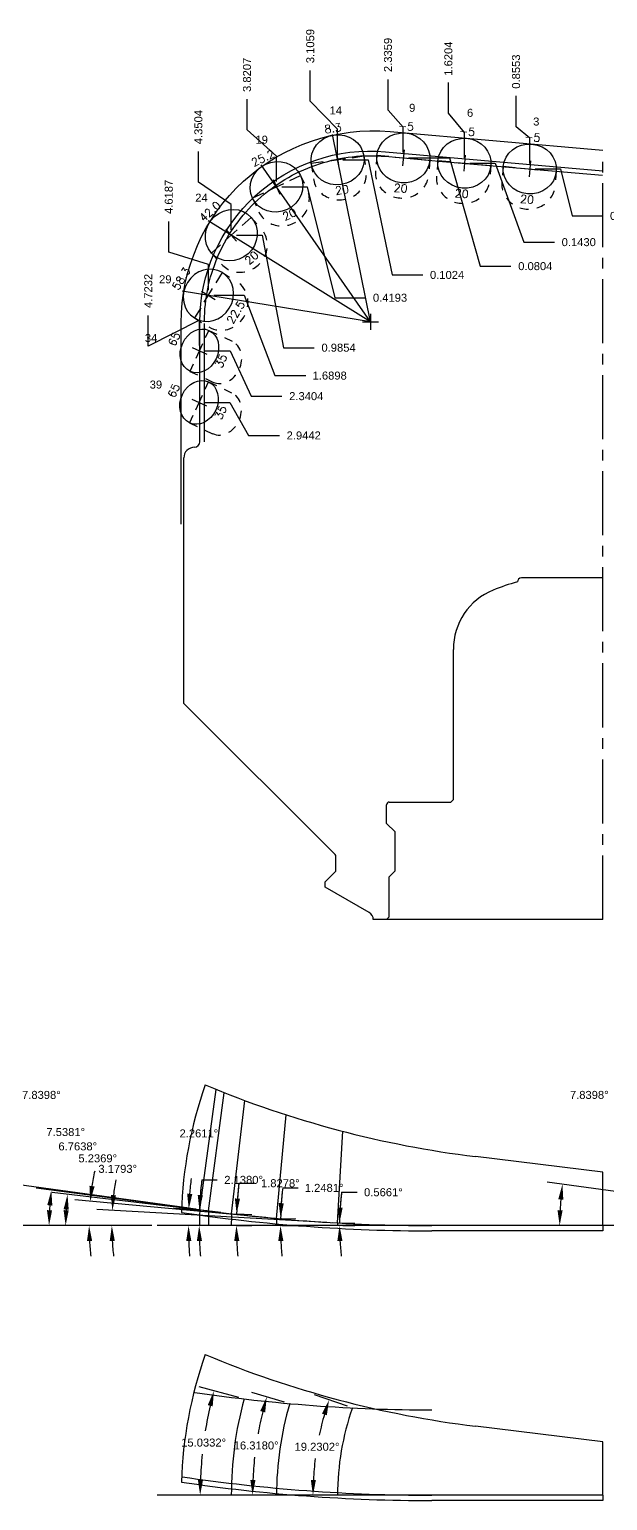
# Model space of a CAD drawing. Header units: inches. Extents: x 114.3 to 156.7, y -3.1 to 25.4.
# Drawn here: x 137.07 to 143.84, y -3.14 to 14.09 of the extents above; entities that cross this region are included whole.
import ezdxf
from ezdxf.enums import TextEntityAlignment as Align

# ---------------------------------------------------------------- set-up
doc = ezdxf.new("R2010")
doc.units = ezdxf.units.IN
doc.header["$MEASUREMENT"] = 0
doc.header["$PDMODE"] = 35
doc.linetypes.add('CENTER2', pattern=[1.125, 0.75, -0.125, 0.125, -0.125])
doc.linetypes.add('HIDDEN2', pattern=[0.1875, 0.125, -0.0625])
doc.layers.get('Defpoints').update_dxf_attribs({"color": 10})
doc.layers.add('Blade_3', color=7, linetype='Continuous', true_color=0x00cc00)
doc.layers.add('Blade_4', color=7, linetype='Continuous', true_color=0x00cccc)
doc.layers.add('CLine', color=5, linetype='CENTER2')
doc.styles.add('RomanS', font='romans')
doc.styles.get("Standard").update_dxf_attribs({"font": 'arial.ttf'})
doc.dimstyles.get("Standard").update_dxf_attribs({"dimtxt": 0.09375, "dimasz": 0.18, "dimexe": 0.18, "dimexo": 0.0625, "dimgap": 0.09, "dimtad": 0, "dimtih": 1, "dimtoh": 1, "dimdec": 4, "dimzin": 0, "dimdsep": 46, "dimtxsty": 'Standard', "dimcen": 0.09, "dimadec": 4, "dimazin": 0, "dimtfac": 1, "dimtdec": 4, "dimtofl": 0, "dimtmove": 0, "dimatfit": 3, "dimfxl": 1, "dimtolj": 1, "dimtzin": 0, "dimarcsym": 0})

# ---------------------------------------------------------------- blocks, each defined once
blk = doc.blocks.new('CMark')
at = {"layer": 'CLine'}
for p, q in [((-0.094, 0), (0.094, 0)), ((0, 0.094), (0, -0.094))]:
    blk.add_line(p, q, dxfattribs=at)
blk = doc.blocks.new('1613@20')
for p, q in [((-0.17, 0), (-0.312, 0)), ((0.171, 0), (0.312, 0))]:
    blk.add_line(p, q)
at = {"color": 8, "linetype": 'HIDDEN2', "ltscale": 0.5}
blk.add_line((-0.312, 0), (-0.312, -0.178), dxfattribs=at)
at = {"color": 8, "linetype": 'HIDDEN2', "ltscale": 0.5, "flags": 128}
blk.add_lwpolyline([(0.312, 0), (0.312, -0.178)], dxfattribs=at)
blk.add_ellipse((0, 0), major_axis=(-0.312, 0), ratio=0.939693, start_param=-3.141592653589793, end_param=3.141592653589793)
at = {"color": 8, "linetype": 'HIDDEN2', "ltscale": 0.5}
blk.add_ellipse((0, -0.178), major_axis=(-0.312, 0), ratio=0.939693, start_param=0, end_param=3.141593, dxfattribs=at)
blk.add_blockref('CMark', (0, 0))
at = {"style": 'RomanS'}
blk.add_text('20', height=0.094, dxfattribs=at).set_placement((0, -0.356), align=Align.MIDDLE_CENTER)
blk.add_attdef('ANG', text='', height=0.094, dxfattribs=at).set_placement((0, 0.298), align=Align.BOTTOM_CENTER)
blk = doc.blocks.new('*D258')
at = {"layer": 'Blade_3', "color": 0, "lineweight": -2, "transparency": 16777216}
for p, q in [((142.765, 12.952), (142.765, 13.312)), ((142.925, 12.817), (142.765, 12.952)), ((142.925, 12.519), (142.925, 12.817))]:
    blk.add_line(p, q, dxfattribs=at)
at = {"layer": 'Defpoints', "color": 0, "transparency": 16777216}
for p in [(142.765, 13.312), (143.78, 12.667), (142.925, 12.457)]:
    blk.add_point(p, dxfattribs=at)
at = {"layer": 'Blade_3', "color": 0, "transparency": 16777216, "insert": (142.765, 13.597), "char_height": 0.0938, "attachment_point": 5, "rotation": 90}
blk.add_mtext('\\A1;0.8553', dxfattribs=at)
blk = doc.blocks.new('*D259')
at = {"layer": 'Blade_3', "color": 0, "lineweight": -2, "transparency": 16777216}
for p, q in [((141.972, 13.109), (141.972, 13.469)), ((142.16, 12.884), (141.972, 13.109)), ((142.16, 12.586), (142.16, 12.884))]:
    blk.add_line(p, q, dxfattribs=at)
at = {"layer": 'Defpoints', "color": 0, "transparency": 16777216}
for p in [(141.972, 13.469), (143.78, 12.667), (142.16, 12.524)]:
    blk.add_point(p, dxfattribs=at)
at = {"layer": 'Blade_3', "color": 0, "transparency": 16777216, "insert": (141.972, 13.749), "char_height": 0.0938, "attachment_point": 5, "rotation": 90}
blk.add_mtext('\\A1;1.6204', dxfattribs=at)
blk = doc.blocks.new('*D260')
at = {"layer": 'Blade_3', "color": 0, "lineweight": -2, "transparency": 16777216}
for p, q in [((141.265, 13.146), (141.265, 13.506)), ((141.444, 12.946), (141.265, 13.146)), ((141.444, 12.649), (141.444, 12.946))]:
    blk.add_line(p, q, dxfattribs=at)
at = {"layer": 'Defpoints', "color": 0, "transparency": 16777216}
for p in [(141.265, 13.506), (141.444, 12.586), (143.78, 12.667)]:
    blk.add_point(p, dxfattribs=at)
at = {"layer": 'Blade_3', "color": 0, "transparency": 16777216, "insert": (141.265, 13.792), "char_height": 0.0938, "attachment_point": 5, "rotation": 90}
blk.add_mtext('\\A1;2.3359', dxfattribs=at)
blk = doc.blocks.new('*D261')
at = {"layer": 'Blade_3', "color": 0, "lineweight": -2, "transparency": 16777216}
for p, q in [((140.355, 13.251), (140.355, 13.611)), ((140.674, 12.924), (140.355, 13.251)), ((140.674, 12.627), (140.674, 12.924))]:
    blk.add_line(p, q, dxfattribs=at)
at = {"layer": 'Defpoints', "color": 0, "transparency": 16777216}
for p in [(140.355, 13.611), (143.78, 12.667), (140.674, 12.564)]:
    blk.add_point(p, dxfattribs=at)
at = {"layer": 'Blade_3', "color": 0, "transparency": 16777216, "insert": (140.355, 13.896), "char_height": 0.0938, "attachment_point": 5, "rotation": 90}
blk.add_mtext('\\A1;3.1059', dxfattribs=at)
blk = doc.blocks.new('*D262')
at = {"layer": 'Blade_3', "color": 0, "lineweight": -2, "transparency": 16777216}
for p, q in [((139.614, 12.915), (139.614, 13.275)), ((139.96, 12.607), (139.614, 12.915)), ((139.96, 12.31), (139.96, 12.607))]:
    blk.add_line(p, q, dxfattribs=at)
at = {"layer": 'Defpoints', "color": 0, "transparency": 16777216}
for p in [(139.614, 13.275), (143.78, 12.667), (139.96, 12.247)]:
    blk.add_point(p, dxfattribs=at)
at = {"layer": 'Blade_3', "color": 0, "transparency": 16777216, "insert": (139.614, 13.559), "char_height": 0.0938, "attachment_point": 5, "rotation": 90}
blk.add_mtext('\\A1;3.8207', dxfattribs=at)
blk = doc.blocks.new('*D263')
at = {"layer": 'Blade_3', "color": 0, "lineweight": -2, "transparency": 16777216}
for p, q in [((139.045, 12.301), (139.045, 12.661)), ((139.43, 12.041), (139.045, 12.301)), ((139.43, 11.744), (139.43, 12.041))]:
    blk.add_line(p, q, dxfattribs=at)
at = {"layer": 'Defpoints', "color": 0, "transparency": 16777216}
for p in [(139.045, 12.661), (143.78, 12.667), (139.43, 11.681)]:
    blk.add_point(p, dxfattribs=at)
at = {"layer": 'Blade_3', "color": 0, "transparency": 16777216, "insert": (139.045, 12.947), "char_height": 0.0938, "attachment_point": 5, "rotation": 90}
blk.add_mtext('\\A1;4.3504', dxfattribs=at)
blk = doc.blocks.new('*D264')
at = {"layer": 'Blade_3', "color": 0, "lineweight": -2, "transparency": 16777216}
for p, q in [((142.987, 12.457), (143.285, 12.457)), ((143.285, 12.457), (143.42, 11.906)), ((143.42, 11.906), (143.78, 11.906))]:
    blk.add_line(p, q, dxfattribs=at)
at = {"layer": 'Defpoints', "color": 0, "transparency": 16777216}
for p in [(143.78, 12.667), (142.925, 12.457), (143.78, 11.906)]:
    blk.add_point(p, dxfattribs=at)
at = {"layer": 'Blade_3', "color": 0, "transparency": 16777216, "insert": (144.065, 11.906), "char_height": 0.0938, "attachment_point": 5}
blk.add_mtext('\\A1;0.2099', dxfattribs=at)
blk = doc.blocks.new('*D265')
at = {"layer": 'Blade_3', "color": 0, "lineweight": -2, "transparency": 16777216}
for p, q in [((142.222, 12.524), (142.52, 12.524)), ((142.52, 12.524), (142.854, 11.599)), ((142.854, 11.599), (143.214, 11.599))]:
    blk.add_line(p, q, dxfattribs=at)
at = {"layer": 'Defpoints', "color": 0, "transparency": 16777216}
for p in [(143.78, 12.667), (142.16, 12.524), (143.214, 11.599)]:
    blk.add_point(p, dxfattribs=at)
at = {"layer": 'Blade_3', "color": 0, "transparency": 16777216, "insert": (143.499, 11.599), "char_height": 0.0938, "attachment_point": 5}
blk.add_mtext('\\A1;0.1430', dxfattribs=at)
blk = doc.blocks.new('*D266')
at = {"layer": 'Blade_3', "color": 0, "lineweight": -2, "transparency": 16777216}
for p, q in [((141.507, 12.586), (141.985, 12.586)), ((141.985, 12.586), (142.345, 11.318)), ((142.345, 11.318), (142.705, 11.318))]:
    blk.add_line(p, q, dxfattribs=at)
at = {"layer": 'Defpoints', "color": 0, "transparency": 16777216}
for p in [(141.444, 12.586), (143.78, 12.667), (142.705, 11.318)]:
    blk.add_point(p, dxfattribs=at)
at = {"layer": 'Blade_3', "color": 0, "transparency": 16777216, "insert": (142.99, 11.318), "char_height": 0.0938, "attachment_point": 5}
blk.add_mtext('\\A1;0.0804', dxfattribs=at)
blk = doc.blocks.new('*D267')
at = {"layer": 'Blade_3', "color": 0, "lineweight": -2, "transparency": 16777216}
for p, q in [((140.737, 12.564), (141.034, 12.564)), ((141.034, 12.564), (141.312, 11.215)), ((141.312, 11.215), (141.672, 11.215))]:
    blk.add_line(p, q, dxfattribs=at)
at = {"layer": 'Defpoints', "color": 0, "transparency": 16777216}
for p in [(143.78, 12.667), (140.674, 12.564), (141.672, 11.215)]:
    blk.add_point(p, dxfattribs=at)
at = {"layer": 'Blade_3', "color": 0, "transparency": 16777216, "insert": (141.957, 11.215), "char_height": 0.0938, "attachment_point": 5}
blk.add_mtext('\\A1;0.1024', dxfattribs=at)
blk = doc.blocks.new('*D268')
at = {"layer": 'Blade_3', "color": 0, "lineweight": -2, "transparency": 16777216}
for p, q in [((140.022, 12.247), (140.32, 12.247)), ((140.32, 12.247), (140.644, 10.948)), ((140.644, 10.948), (141.004, 10.948))]:
    blk.add_line(p, q, dxfattribs=at)
at = {"layer": 'Defpoints', "color": 0, "transparency": 16777216}
for p in [(143.78, 12.667), (139.96, 12.247), (141.004, 10.948)]:
    blk.add_point(p, dxfattribs=at)
at = {"layer": 'Blade_3', "color": 0, "transparency": 16777216, "insert": (141.289, 10.948), "char_height": 0.0938, "attachment_point": 5}
blk.add_mtext('\\A1;0.4193', dxfattribs=at)
blk = doc.blocks.new('*D269')
at = {"layer": 'Blade_3', "color": 0, "lineweight": -2, "transparency": 16777216}
for p, q in [((139.492, 11.681), (139.79, 11.681)), ((139.79, 11.681), (140.041, 10.363)), ((140.041, 10.363), (140.401, 10.363))]:
    blk.add_line(p, q, dxfattribs=at)
at = {"layer": 'Defpoints', "color": 0, "transparency": 16777216}
for p in [(143.78, 12.667), (139.43, 11.681), (140.401, 10.363)]:
    blk.add_point(p, dxfattribs=at)
at = {"layer": 'Blade_3', "color": 0, "transparency": 16777216, "insert": (140.686, 10.363), "char_height": 0.0938, "attachment_point": 5}
blk.add_mtext('\\A1;0.9854', dxfattribs=at)
blk = doc.blocks.new('*D270')
at = {"layer": 'Blade_3', "color": 0, "lineweight": -2, "transparency": 16777216}
for p, q in [((140.722, 0.471), (140.902, 0.471)), ((140.737, 0.111), (140.877, 0.11)), ((140.737, 0.081), (140.877, 0.081))]:
    blk.add_line(p, q, dxfattribs=at)
for start, end in [(172.7403, 179.4339), (172.7432, 176.0885), (183.3454, 186.6907)]:
    blk.add_arc((143.78, 0.081), 3.083, start, end, dxfattribs=at)
at = {"layer": 'Blade_3', "color": 0, "transparency": 16777216}
for points in [[(140.734, 0.29), (140.674, 0.293), (140.697, 0.112)], [(140.672, -0.1), (140.732, -0.098), (140.697, 0.081)]]:
    blk.add_solid(points, dxfattribs=at)
at = {"layer": 'Defpoints', "color": 0, "transparency": 16777216}
for p in [(140.674, 0.112), (140.674, 0.081), (140.697, 0.091), (143.78, 0.081)]:
    blk.add_point(p, dxfattribs=at)
at = {"layer": 'Blade_3', "color": 0, "transparency": 16777216, "insert": (141.211, 0.471), "char_height": 0.09375, "attachment_point": 5}
blk.add_mtext('\\A1;0.5661°', dxfattribs=at)
blk = doc.blocks.new('*D271')
at = {"layer": 'Blade_3', "color": 0, "lineweight": -2, "transparency": 16777216}
for p, q in [((140.032, 0.522), (140.212, 0.522)), ((140.022, 0.081), (140.186, 0.081)), ((140.023, 0.163), (140.187, 0.159))]:
    blk.add_line(p, q, dxfattribs=at)
for start, end in [(173.2851, 178.7519), (173.2866, 176.0192), (182.7326, 185.4653)]:
    blk.add_arc((143.78, 0.081), 3.774, start, end, dxfattribs=at)
at = {"layer": 'Blade_3', "color": 0, "transparency": 16777216}
for points in [[(140.045, 0.342), (139.985, 0.345), (140.007, 0.163)], [(139.98, -0.1), (140.04, -0.098), (140.006, 0.081)]]:
    blk.add_solid(points, dxfattribs=at)
at = {"layer": 'Defpoints', "color": 0, "transparency": 16777216}
for p in [(139.96, 0.164), (139.96, 0.081), (140.006, 0.109), (143.78, 0.081)]:
    blk.add_point(p, dxfattribs=at)
at = {"layer": 'Blade_3', "color": 0, "transparency": 16777216, "insert": (140.517, 0.522), "char_height": 0.09375, "attachment_point": 5}
blk.add_mtext('\\A1;1.2481°', dxfattribs=at)
blk = doc.blocks.new('*D272')
at = {"layer": 'Blade_3', "color": 0, "lineweight": -2, "transparency": 16777216}
for p, q in [((139.519, 0.577), (139.699, 0.577)), ((139.495, 0.218), (139.672, 0.212)), ((139.492, 0.081), (139.67, 0.081))]:
    blk.add_line(p, q, dxfattribs=at)
for start, end in [(173.3631, 178.1722), (173.3641, 175.7681), (182.404, 184.808)]:
    blk.add_arc((143.78, 0.081), 4.29, start, end, dxfattribs=at)
at = {"layer": 'Blade_3', "color": 0, "transparency": 16777216}
for points in [[(139.532, 0.396), (139.472, 0.399), (139.492, 0.218)], [(139.464, -0.099), (139.524, -0.098), (139.49, 0.081)]]:
    blk.add_solid(points, dxfattribs=at)
at = {"layer": 'Defpoints', "color": 0, "transparency": 16777216}
for p in [(139.432, 0.22), (139.43, 0.081), (139.49, 0.127), (143.78, 0.081)]:
    blk.add_point(p, dxfattribs=at)
at = {"layer": 'Blade_3', "color": 0, "transparency": 16777216, "insert": (140.004, 0.577), "char_height": 0.09375, "attachment_point": 5}
blk.add_mtext('\\A1;1.8278°', dxfattribs=at)
blk = doc.blocks.new('*D273')
at = {"layer": 'Blade_3', "color": 0, "lineweight": -2, "transparency": 16777216}
for p, q in [((140.55, 0.119), (137.856, 0.268)), ((138.5, 0.081), (137.851, 0.081))]:
    blk.add_line(p, q, dxfattribs=at)
for start, end in [(170.3667, 173.5937), (183.227, 186.454)]:
    blk.add_arc((141.227, 0.081), 3.196, start, end, dxfattribs=at)
at = {"layer": 'Blade_3', "color": 0, "transparency": 16777216}
for points in [[(138.08, 0.435), (138.021, 0.44), (138.036, 0.258)], [(138.006, -0.1), (138.066, -0.098), (138.031, 0.081)]]:
    blk.add_solid(points, dxfattribs=at)
at = {"layer": 'Defpoints', "color": 0, "transparency": 16777216}
for p in [(138.031, 0.14), (138.562, 0.081), (140.612, 0.115), (140.737, 0.108), (143.78, 0.081)]:
    blk.add_point(p, dxfattribs=at)
at = {"layer": 'Blade_3', "color": 0, "transparency": 16777216, "insert": (138.1, 0.745), "char_height": 0.09375, "attachment_point": 5}
blk.add_mtext('\\A1;3.1793°', dxfattribs=at)
blk = doc.blocks.new('*D274')
at = {"layer": 'Blade_3', "color": 0, "lineweight": -2, "transparency": 16777216}
for p, q in [((139.836, 0.176), (137.598, 0.381)), ((138.5, 0.081), (137.585, 0.081))]:
    blk.add_line(p, q, dxfattribs=at)
for start, end in [(168.1167, 171.4399), (183.3232, 186.6463)]:
    blk.add_arc((140.868, 0.081), 3.104, start, end, dxfattribs=at)
at = {"layer": 'Blade_3', "color": 0, "transparency": 16777216}
for points in [[(137.829, 0.54), (137.769, 0.547), (137.778, 0.364)], [(137.74, -0.1), (137.8, -0.098), (137.765, 0.081)]]:
    blk.add_solid(points, dxfattribs=at)
at = {"layer": 'Defpoints', "color": 0, "transparency": 16777216}
for p in [(137.766, 0.176), (138.562, 0.081), (139.898, 0.17), (140.023, 0.159), (143.78, 0.081)]:
    blk.add_point(p, dxfattribs=at)
at = {"layer": 'Blade_3', "color": 0, "transparency": 16777216, "insert": (137.866, 0.868), "char_height": 0.09375, "attachment_point": 5}
blk.add_mtext('\\A1;5.2369°', dxfattribs=at)
blk = doc.blocks.new('*D275')
at = {"layer": 'Blade_3', "color": 0, "lineweight": -2, "transparency": 16777216}
for p, q in [((139.308, 0.235), (137.333, 0.469)), ((138.5, 0.081), (137.31, 0.081))]:
    blk.add_line(p, q, dxfattribs=at)
blk.add_arc((140.602, 0.081), 3.112, 176.5511, 176.6851, dxfattribs=at)
at = {"layer": 'Blade_3', "color": 0, "transparency": 16777216}
for points in [[(137.466, 0.271), (137.526, 0.266), (137.512, 0.448)], [(137.526, 0.26), (137.466, 0.262), (137.49, 0.081)]]:
    blk.add_solid(points, dxfattribs=at)
at = {"layer": 'Defpoints', "color": 0, "transparency": 16777216}
for p in [(137.493, 0.204), (139.37, 0.227), (139.494, 0.213), (138.562, 0.081), (143.78, 0.081)]:
    blk.add_point(p, dxfattribs=at)
at = {"layer": 'Blade_3', "color": 0, "transparency": 16777216, "insert": (137.632, 1.008), "char_height": 0.09375, "attachment_point": 5}
blk.add_mtext('\\A1;6.7638°', dxfattribs=at)
blk = doc.blocks.new('*D314')
at = {"layer": 'Blade_4', "color": 0, "lineweight": -2, "transparency": 16777216}
for p, q in [((145.353, 0.285), (143.13, 0.591)), ((144.916, 0.081), (143.095, 0.081))]:
    blk.add_line(p, q, dxfattribs=at)
blk.add_arc((146.83, 0.081), 3.555, 175.0619, 177.0983, dxfattribs=at)
at = {"layer": 'Blade_4', "color": 0, "transparency": 16777216}
for points in [[(143.259, 0.39), (143.318, 0.384), (143.308, 0.566)], [(143.31, 0.26), (143.25, 0.262), (143.275, 0.081)]]:
    blk.add_solid(points, dxfattribs=at)
at = {"layer": 'Defpoints', "color": 0, "transparency": 16777216}
for p in [(143.279, 0.243), (145.415, 0.276), (145.538, 0.259), (144.978, 0.081), (150.196, 0.081)]:
    blk.add_point(p, dxfattribs=at)
at = {"layer": 'Blade_4', "color": 0, "transparency": 16777216, "insert": (143.622, 1.611), "char_height": 0.09375, "attachment_point": 5}
blk.add_mtext('\\A1;7.8398°', dxfattribs=at)
blk = doc.blocks.new('1613@22.5')
for p, q in [((-0.17, 0), (-0.312, 0)), ((0.171, 0), (0.312, 0))]:
    blk.add_line(p, q)
at = {"color": 8, "linetype": 'HIDDEN2', "ltscale": 0.5}
blk.add_line((-0.312, 0), (-0.312, -0.178), dxfattribs=at)
at = {"color": 8, "linetype": 'HIDDEN2', "ltscale": 0.5, "flags": 128}
blk.add_lwpolyline([(0.312, 0), (0.312, -0.178)], dxfattribs=at)
at = {"extrusion": (0, 0, -1)}
blk.add_ellipse((0, 0), major_axis=(-0.312, 0), ratio=0.92388, start_param=-3.141592653589793, end_param=3.141592653589793, dxfattribs=at)
at = {"color": 8, "linetype": 'HIDDEN2', "ltscale": 0.5}
blk.add_ellipse((0, -0.199), major_axis=(0.312, 0), ratio=0.92388, start_param=3.141593, end_param=6.283185, dxfattribs=at)
blk.add_blockref('CMark', (0, 0))
at = {"style": 'RomanS'}
blk.add_text('22.5', height=0.094, dxfattribs=at).set_placement((0, -0.377), align=Align.MIDDLE_CENTER)
blk.add_attdef('ANG', text='', height=0.094, dxfattribs=at).set_placement((0, 0.298), align=Align.BOTTOM_CENTER)
blk = doc.blocks.new('*D325')
at = {"layer": 'Blade_3', "color": 0, "lineweight": -2, "transparency": 16777216}
for p, q in [((138.698, 11.483), (138.698, 11.843)), ((139.162, 11.337), (138.698, 11.483)), ((139.162, 11.039), (139.162, 11.337))]:
    blk.add_line(p, q, dxfattribs=at)
at = {"layer": 'Defpoints', "color": 0, "transparency": 16777216}
for p in [(143.78, 12.667), (138.698, 11.843), (139.162, 10.977)]:
    blk.add_point(p, dxfattribs=at)
at = {"layer": 'Blade_3', "color": 0, "transparency": 16777216, "insert": (138.698, 12.13), "char_height": 0.0938, "attachment_point": 5, "rotation": 90}
blk.add_mtext('\\A1;4.6187', dxfattribs=at)
blk = doc.blocks.new('*D326')
at = {"layer": 'Blade_3', "color": 0, "lineweight": -2, "transparency": 16777216}
for p, q in [((139.224, 10.977), (139.581, 10.977)), ((139.581, 10.977), (139.941, 10.036)), ((139.941, 10.036), (140.301, 10.036))]:
    blk.add_line(p, q, dxfattribs=at)
at = {"layer": 'Defpoints', "color": 0, "transparency": 16777216}
for p in [(143.78, 12.667), (139.162, 10.977), (140.301, 10.036)]:
    blk.add_point(p, dxfattribs=at)
at = {"layer": 'Blade_3', "color": 0, "transparency": 16777216, "insert": (140.582, 10.036), "char_height": 0.0938, "attachment_point": 5}
blk.add_mtext('\\A1;1.6898', dxfattribs=at)
blk = doc.blocks.new('*D327')
at = {"layer": 'Blade_3', "color": 0, "lineweight": -2, "transparency": 16777216}
for p, q in [((139.014, 0.273), (137.145, 0.521)), ((138.5, 0.081), (137.116, 0.081))]:
    blk.add_line(p, q, dxfattribs=at)
blk.add_arc((140.467, 0.081), 3.171, 175.7146, 176.7473, dxfattribs=at)
at = {"layer": 'Blade_3', "color": 0, "transparency": 16777216}
for points in [[(137.275, 0.321), (137.334, 0.315), (137.323, 0.497)], [(137.331, 0.26), (137.271, 0.262), (137.296, 0.081)]]:
    blk.add_solid(points, dxfattribs=at)
at = {"layer": 'Defpoints', "color": 0, "transparency": 16777216}
for p in [(137.299, 0.22), (139.076, 0.265), (139.254, 0.242), (138.562, 0.081), (143.78, 0.081)]:
    blk.add_point(p, dxfattribs=at)
at = {"layer": 'Blade_3', "color": 0, "transparency": 16777216, "insert": (137.491, 1.176), "char_height": 0.09375, "attachment_point": 5}
blk.add_mtext('\\A1;7.5381°', dxfattribs=at)
blk = doc.blocks.new('*D328')
at = {"layer": 'Blade_3', "color": 0, "lineweight": -2, "transparency": 16777216}
for p, q in [((139.084, 0.616), (139.264, 0.616)), ((139.102, 0.256), (138.877, 0.264)), ((139.099, 0.081), (138.874, 0.081))]:
    blk.add_line(p, q, dxfattribs=at)
for start, end in [(173.4969, 177.862), (173.4977, 175.6799), (182.1822, 184.3644)]:
    blk.add_arc((143.78, 0.081), 4.726, start, end, dxfattribs=at)
at = {"layer": 'Blade_3', "color": 0, "transparency": 16777216}
for points in [[(139.097, 0.435), (139.037, 0.439), (139.057, 0.257)], [(139.027, -0.099), (139.087, -0.098), (139.054, 0.081)]]:
    blk.add_solid(points, dxfattribs=at)
at = {"layer": 'Defpoints', "color": 0, "transparency": 16777216}
for p in [(139.165, 0.253), (139.054, 0.14), (139.162, 0.081), (143.78, 0.081)]:
    blk.add_point(p, dxfattribs=at)
at = {"layer": 'Blade_3', "color": 0, "transparency": 16777216, "insert": (139.574, 0.616), "char_height": 0.09375, "attachment_point": 5}
blk.add_mtext('\\A1;2.1380°', dxfattribs=at)
blk = doc.blocks.new('*D329')
at = {"layer": 'Blade_3', "color": 0, "lineweight": -2, "transparency": 16777216}
for p, q in [((138.937, 0.285), (136.714, 0.591)), ((138.5, 0.081), (136.68, 0.081))]:
    blk.add_line(p, q, dxfattribs=at)
blk.add_arc((140.414, 0.081), 3.555, 175.0619, 177.0983, dxfattribs=at)
at = {"layer": 'Blade_3', "color": 0, "transparency": 16777216}
for points in [[(136.843, 0.39), (136.903, 0.384), (136.893, 0.566)], [(136.894, 0.26), (136.834, 0.262), (136.86, 0.081)]]:
    blk.add_solid(points, dxfattribs=at)
at = {"layer": 'Defpoints', "color": 0, "transparency": 16777216}
for p in [(136.863, 0.243), (138.999, 0.276), (139.123, 0.259), (138.562, 0.081), (143.78, 0.081)]:
    blk.add_point(p, dxfattribs=at)
at = {"layer": 'Blade_3', "color": 0, "transparency": 16777216, "insert": (137.206, 1.611), "char_height": 0.09375, "attachment_point": 5}
blk.add_mtext('\\A1;7.8398°', dxfattribs=at)
blk = doc.blocks.new('*D330')
at = {"layer": 'Blade_3', "color": 0, "lineweight": -2, "transparency": 16777216}
for p, q in [((138.998, 0.27), (138.752, 0.28)), ((138.995, 0.081), (138.749, 0.081))]:
    blk.add_line(p, q, dxfattribs=at)
for start, end in [(173.4872, 175.6131), (182.1258, 184.2516)]:
    blk.add_arc((143.78, 0.081), 4.852, start, end, dxfattribs=at)
at = {"layer": 'Blade_3', "color": 0, "transparency": 16777216}
for points in [[(138.973, 0.45), (138.913, 0.454), (138.932, 0.273)], [(138.902, -0.099), (138.962, -0.098), (138.929, 0.081)]]:
    blk.add_solid(points, dxfattribs=at)
at = {"layer": 'Defpoints', "color": 0, "transparency": 16777216}
for p in [(139.061, 0.267), (138.929, 0.145), (139.057, 0.081), (143.78, 0.081)]:
    blk.add_point(p, dxfattribs=at)
at = {"layer": 'Blade_3', "color": 0, "transparency": 16777216, "insert": (139.05, 1.16), "char_height": 0.09375, "attachment_point": 5}
blk.add_mtext('\\A1;2.2611°', dxfattribs=at)
blk = doc.blocks.new('1313@35')
for p, q in [((-0.17, 0), (-0.265, 0)), ((0.171, 0), (0.264, 0))]:
    blk.add_line(p, q)
at = {"color": 8, "linetype": 'HIDDEN2', "ltscale": 0.5}
blk.add_line((-0.265, 0), (-0.265, -0.298), dxfattribs=at)
at = {"color": 8, "linetype": 'HIDDEN2', "ltscale": 0.5, "flags": 128}
blk.add_lwpolyline([(0.264, 0), (0.264, -0.298)], dxfattribs=at)
blk.add_ellipse((0, 0), major_axis=(0.264, 0), ratio=0.819152)
at = {"color": 8, "linetype": 'HIDDEN2', "ltscale": 0.5}
blk.add_ellipse((0, -0.298), major_axis=(0.264, 0), ratio=0.819152, start_param=3.141593, end_param=6.283185, dxfattribs=at)
blk.add_blockref('CMark', (0, 0))
at = {"style": 'RomanS'}
blk.add_text('35', height=0.094, dxfattribs=at).set_placement((0, -0.279), align=Align.MIDDLE_CENTER)
blk.add_attdef('ANG', text='', height=0.094, dxfattribs=at).set_placement((0, 0.251), align=Align.BOTTOM_CENTER)
blk = doc.blocks.new('*D331')
at = {"layer": 'Blade_3', "color": 0, "lineweight": -2, "transparency": 16777216}
for p, q in [((138.458, 10.382), (138.458, 10.742)), ((139.057, 10.686), (138.458, 10.382)), ((139.057, 10.389), (139.057, 10.686))]:
    blk.add_line(p, q, dxfattribs=at)
at = {"layer": 'Defpoints', "color": 0, "transparency": 16777216}
for p in [(143.78, 12.667), (138.458, 10.742), (139.057, 10.326)]:
    blk.add_point(p, dxfattribs=at)
at = {"layer": 'Blade_3', "color": 0, "transparency": 16777216, "insert": (138.458, 11.028), "char_height": 0.0938, "attachment_point": 5, "rotation": 90}
blk.add_mtext('\\A1;4.7232', dxfattribs=at)
blk = doc.blocks.new('*D332')
at = {"layer": 'Blade_3', "color": 0, "lineweight": -2, "transparency": 16777216}
for p, q in [((139.12, 10.326), (139.417, 10.326)), ((139.417, 10.326), (139.663, 9.795)), ((139.663, 9.795), (140.023, 9.795))]:
    blk.add_line(p, q, dxfattribs=at)
at = {"layer": 'Defpoints', "color": 0, "transparency": 16777216}
for p in [(143.78, 12.667), (139.057, 10.326), (140.023, 9.795)]:
    blk.add_point(p, dxfattribs=at)
at = {"layer": 'Blade_3', "color": 0, "transparency": 16777216, "insert": (140.308, 9.795), "char_height": 0.0938, "attachment_point": 5}
blk.add_mtext('\\A1;2.3404', dxfattribs=at)
blk = doc.blocks.new('*D333')
at = {"layer": 'Blade_3', "color": 0, "lineweight": -2, "transparency": 16777216}
for p, q in [((139.115, 9.722), (139.413, 9.722)), ((139.413, 9.722), (139.633, 9.335)), ((139.633, 9.335), (139.993, 9.335))]:
    blk.add_line(p, q, dxfattribs=at)
at = {"layer": 'Defpoints', "color": 0, "transparency": 16777216}
for p in [(143.78, 12.667), (139.053, 9.722), (139.993, 9.335)]:
    blk.add_point(p, dxfattribs=at)
at = {"layer": 'Blade_3', "color": 0, "transparency": 16777216, "insert": (140.278, 9.335), "char_height": 0.0938, "attachment_point": 5}
blk.add_mtext('\\A1;2.9442', dxfattribs=at)
blk = doc.blocks.new('*D351')
at = {"color": 0, "lineweight": -2, "transparency": 16777216}
for p, q in [((139.518, -1.933), (139.053, -1.808)), ((139.367, -3.077), (138.885, -3.077))]:
    blk.add_line(p, q, dxfattribs=at)
for start, end in [(167.1543, 170.7896), (174.1706, 177.8125)]:
    blk.add_arc((143.78, -3.077), 4.715, start, end, dxfattribs=at)
at = {"color": 0, "transparency": 16777216}
for points in [[(139.154, -2.022), (139.212, -2.036), (139.227, -1.854)], [(139.099, -2.898), (139.039, -2.897), (139.065, -3.077)]]:
    blk.add_solid(points, dxfattribs=at)
at = {"layer": 'Defpoints', "color": 0, "transparency": 16777216}
for p in [(139.579, -1.949), (139.137, -2.257), (139.43, -3.077), (143.78, -3.077)]:
    blk.add_point(p, dxfattribs=at)
at = {"color": 0, "transparency": 16777216, "insert": (139.106, -2.461), "char_height": 0.09375, "attachment_point": 5}
blk.add_mtext('\\A1;15.0332°', dxfattribs=at)
blk = doc.blocks.new('*D352')
at = {"color": 0, "lineweight": -2, "transparency": 16777216}
for p, q in [((140.053, -1.986), (139.672, -1.875)), ((139.897, -3.077), (139.499, -3.077))]:
    blk.add_line(p, q, dxfattribs=at)
for start, end in [(166.1971, 169.8895), (173.783, 177.4849)]:
    blk.add_arc((143.78, -3.077), 4.101, start, end, dxfattribs=at)
at = {"color": 0, "transparency": 16777216}
for points in [[(139.769, -2.091), (139.827, -2.107), (139.845, -1.925)], [(139.713, -2.898), (139.653, -2.897), (139.679, -3.077)]]:
    blk.add_solid(points, dxfattribs=at)
at = {"layer": 'Defpoints', "color": 0, "transparency": 16777216}
for p in [(140.113, -2.004), (139.753, -2.303), (139.96, -3.077), (143.78, -3.077)]:
    blk.add_point(p, dxfattribs=at)
at = {"color": 0, "transparency": 16777216, "insert": (139.721, -2.495), "char_height": 0.09375, "attachment_point": 5}
blk.add_mtext('\\A1;16.3180°', dxfattribs=at)
blk = doc.blocks.new('*D353')
at = {"color": 0, "lineweight": -2, "transparency": 16777216}
for p, q in [((140.789, -2.034), (140.405, -1.9)), ((140.612, -3.077), (140.206, -3.077))]:
    blk.add_line(p, q, dxfattribs=at)
for start, end in [(163.8086, 168.0149), (172.7383, 176.9611)]:
    blk.add_arc((143.78, -3.077), 3.394, start, end, dxfattribs=at)
at = {"color": 0, "transparency": 16777216}
for points in [[(140.492, -2.122), (140.549, -2.14), (140.575, -1.959)], [(140.421, -2.898), (140.361, -2.897), (140.386, -3.077)]]:
    blk.add_solid(points, dxfattribs=at)
at = {"layer": 'Defpoints', "color": 0, "transparency": 16777216}
for p in [(140.848, -2.054), (140.471, -2.324), (140.674, -3.077), (143.78, -3.077)]:
    blk.add_point(p, dxfattribs=at)
at = {"color": 0, "transparency": 16777216, "insert": (140.434, -2.51), "char_height": 0.09375, "attachment_point": 5}
blk.add_mtext('\\A1;19.2302°', dxfattribs=at)

msp = doc.modelspace()

# ---------------------------------------------------------------- linework, layer by layer
for p, q in [((138.874, 6.19776), (138.874, 9.07276)), ((143.78025, 7.66651), (142.82714, 7.66651)), ((142.03025, 5.07276), (142.03025, 6.82987)), ((140.6461, 4.42566), (138.874, 6.19776)), ((141.249, 4.79151), (141.249, 5.01026)), ((141.28025, 5.04151), (141.999, 5.04151)), ((142.03025, 5.07276), (141.999, 5.04151)), ((141.3479, 4.69261), (141.249, 4.79151)), ((141.3479, 4.23666), (141.3479, 4.69261)), ((140.65525, 4.24584), (140.65525, 4.40357)), ((140.53025, 4.1079), (140.6461, 4.22374)), ((141.27775, 4.16651), (141.3479, 4.23666)), ((141.27775, 3.69776), (141.27775, 4.16651)), ((140.53025, 4.0454), (140.53025, 4.1079)), ((141.04587, 3.7477), (140.53025, 4.0454)), ((141.2465, 3.66651), (141.09275, 3.66651)), ((141.27775, 3.69776), (141.2465, 3.66651)), ((143.78025, 3.66651), (141.2465, 3.66651)), ((143.78025, 0.70611), (142.29143, 0.88891)), ((143.78025, 0.08111), (143.78025, 0.01861)), ((143.78025, -2.4523), (142.29143, -2.26949)), ((143.78025, -3.0773), (143.78025, -3.1398))]:
    msp.add_line(p, q)
at = {"linetype": 'ByBlock'}
for p, q in [((143.78025, 0.08111), (143.78025, 0.70611)), ((143.78025, 0.01861), (141.78025, 0.01861)), ((143.78025, -3.0773), (143.78025, -2.4523)), ((143.78025, -3.1398), (141.78025, -3.1398))]:
    msp.add_line(p, q, dxfattribs=at)
at = {"color": 1}
for p, q in [((143.78025, 0.08111), (138.56231, 0.08111)), ((143.78025, -3.0773), (138.56231, -3.0773))]:
    msp.add_line(p, q, dxfattribs=at)
at = {"color": 5}
msp.add_lwpolyline([(138.84275, 8.2978), (138.84275, 10.65309, -0.44001053), (141.28885, 12.89453), (143.78025, 12.67656)], format="xyb", dxfattribs=at)
msp.add_lwpolyline([(139.0615, 9.26026), (139.0615, 10.66651, -0.44001053), (141.23581, 12.6589), (143.78025, 12.43629)], format="xyb")
at = {"color": 1}
for points in [[(140.37203, 12.48596, -0.10094175), (141.13966, 12.61064)], [(141.13966, 12.61064, -0.01177187), (141.23108, 12.60481), (141.90485, 12.54586)], [(139.70263, 12.05907, -0.10309649), (140.37203, 12.48596)], [(139.26597, 11.41607, -0.10088399), (139.70263, 12.05907)], [(139.11584, 10.6783, -0.0976605), (139.26597, 11.41607)]]:
    msp.add_lwpolyline(points, format="xyb", dxfattribs=at)
for points in [[(141.90485, 12.54586), (143.77552, 12.3822)], [(139.1158, 9.26026), (139.1158, 10.64475)]]:
    msp.add_lwpolyline(points, dxfattribs=at)
for centre, radius, start, end in [((138.999, 9.07276), 0.125, 90, 180), ((138.999, 9.26026), 0.0625, 270, 0), ((143.39696, 5.31803), 2.38279, 105, 112.191551), ((142.82714, 7.61962), 0.04689, 90, 180), ((142.78025, 6.82987), 0.75, 112.191551, 180), ((141.28025, 5.01026), 0.03125, 90, 180), ((140.624, 4.40357), 0.03125, 0, 45), ((140.624, 4.24584), 0.03125, 315, 0), ((140.999, 3.66651), 0.09375, 0, 60), ((143.78025, 0.08111), 4.9375, 160.516207, 178.212174), ((143.75386, 12.79947), 12, 247.312945, 263), ((143.78025, -3.0773), 4.9375, 160.516207, 178.212174), ((143.75386, 9.64106), 12, 247.312945, 263), ((143.78025, -3.0773), 4.35038, 164.966781, 180), ((143.78025, -3.0773), 3.82069, 163.681983, 180), ((143.78025, -3.0773), 3.10591, 160.769767, 180)]:
    msp.add_arc(centre, radius, start, end)
at = {"linetype": 'ByBlock'}
for centre, radius in [((141.78025, 20.01861), 20), ((141.78025, 16.8602), 18.9375), ((141.78025, 16.8602), 20), ((141.78025, 16.8602), 19.9375)]:
    msp.add_arc(centre, radius, 261.56109, 270, dxfattribs=at)
at = {"layer": 'Blade_3'}
for p, q in [((141.0615, 10.66651), (140.61383, 12.86072)), ((141.0615, 10.66651), (139.7806, 12.50395)), ((141.0615, 10.66651), (139.15872, 11.84977)), ((141.0615, 10.66651), (138.85319, 11.02701)), ((139.06069, 0.26746), (139.25448, 1.67492)), ((139.16472, 0.25341), (139.34789, 1.63759)), ((139.43208, 0.21987), (139.58928, 1.5453)), ((139.96047, 0.16433), (140.07174, 1.37835)), ((140.67449, 0.1118), (140.73414, 1.18563)), ((138.99877, 0.27599), (139.1226, 0.25894)), ((139.0755, 0.26522), (139.25395, 0.24161)), ((139.37002, 0.22723), (139.49415, 0.21251)), ((139.89823, 0.17004), (140.02271, 0.15863)), ((140.61209, 0.11526), (140.73689, 0.10833))]:
    msp.add_line(p, q, dxfattribs=at)
for centre, radius, start, end in [((141.78025, 20.01861), 19.9375, 261.56109, 270), ((143.78025, 0.08111), 4.72324, 177.738859, 180), ((143.78025, 0.08111), 4.61874, 177.862049, 180), ((143.78025, 0.08111), 4.35038, 178.172152, 180), ((143.78025, 0.08111), 3.82069, 178.751867, 180), ((143.78025, 0.08111), 3.10591, 179.433897, 180)]:
    msp.add_arc(centre, radius, start, end, dxfattribs=at)
at = {"layer": 'CLine'}
msp.add_line((143.78025, 3.66651), (143.78025, 12.66651), dxfattribs=at)

# ---------------------------------------------------------------- block references
msp.add_blockref('CMark', (141.0615, 10.66651))
at = {"layer": 'Blade_3'}
for name, p, rotation, values in [('1613@20', (140.67434, 12.56414), 8.299999999999997, {'ANG': '8.3'}), ('1613@20', (141.44434, 12.58615), 355, {'ANG': '-5'}), ('1613@20', (142.15988, 12.52355), 355, {'ANG': '-5'}), ('1613@20', (142.92497, 12.45661), 355, {'ANG': '-5'}), ('1613@20', (139.95956, 12.24724), 25.2, {'ANG': '25.2'}), ('1613@20', (139.42987, 11.68115), 42, {'ANG': '42.0'}), ('1613@22.5', (139.16151, 10.97668), 58.3, {'ANG': '58.3'}), ('1313@35', (139.05701, 10.32613), 65, {'ANG': '65'}), ('1313@35', (139.05256, 9.72234), 65, {'ANG': '65'})]:
    msp.add_blockref(name, p, dxfattribs=dict(at, rotation=rotation)).add_auto_attribs(values)

# ---------------------------------------------------------------- texts
for s, p in [('14', (140.58078, 13.09544)), ('9', (141.51241, 13.12623)), ('6', (142.19004, 13.06791)), ('3', (142.96501, 12.9651)), ('19', (139.71261, 12.7525)), ('24', (139.0078, 12.07327)), ('29', (138.58411, 11.11773)), ('34', (138.41774, 10.43003)), ('39', (138.47429, 9.88463))]:
    msp.add_text(s, height=0.09375, dxfattribs=at).set_placement(p)

# ---------------------------------------------------------------- dimensions: what is measured, and where the dimension line sits
for base, center, p1, p2, picture, middle in [((139.137221, -2.256757), (143.78025, -3.077299), (139.578759, -1.948902), (139.42987, -3.077299), '*D351', (139.105789, -2.460516)), ((139.75311, -2.30335), (143.78025, -3.0773), (140.11347, -2.00381), (139.95956, -3.0773), '*D352', (139.72092, -2.49531)), ((140.470679, -2.324158), (143.78025, -3.077299), (140.847641, -2.054321), (140.67434, -3.077299), '*D353', (140.433748, -2.510372))]:
    dim = msp.add_angular_dim_3p(base=base, center=center, p1=p1, p2=p2, dimstyle='Standard')
    dim.commit()
    dim.dimension.update_dxf_attribs({"geometry": picture, "text_midpoint": middle})
for feature_location, offset, dtype, picture, middle in [((140.67434, 12.56414), (-0.31948, 1.04703), 1, '*D261', (140.35486, 13.89584)), ((141.44434, 12.58615), (-0.17916, 0.92029), 1, '*D260', (141.26518, 13.79194)), ((142.15988, 12.52355), (-0.18819, 0.94549), 1, '*D259', (141.97169, 13.74903)), ((142.92497, 12.45661), (-0.15984, 0.85533), 1, '*D258', (142.76513, 13.59654)), ((139.95956, 12.24724), (-0.34575, 1.0273), 1, '*D262', (139.61381, 13.5591)), ((139.42987, 11.68115), (-0.38495, 0.97996), 1, '*D263', (139.04492, 12.94741)), ((139.05701, 10.32613), (-0.5988, 0.41546), 1, '*D331', (138.45821, 11.0276)), ((139.16151, 10.97668), (-0.4633, 0.8664), 1, '*D325', (138.69821, 12.12957)), ((139.05256, 9.72234), (0.94044, -0.38743), 0, '*D333', (140.27792, 9.33491)), ((139.05701, 10.32613), (0.96627, -0.53136), 0, '*D332', (140.30848, 9.79477)), ((139.16151, 10.97668), (1.13978, -0.94069), 0, '*D326', (140.58157, 10.03599)), ((139.42987, 11.68115), (0.97162, -1.31832), 0, '*D269', (140.68589, 10.36283)), ((139.95956, 12.24724), (1.04448, -1.29912), 0, '*D268', (141.28864, 10.94812)), ((140.67434, 12.56414), (0.99793, -1.3495), 0, '*D267', (141.95668, 11.21464)), ((141.44434, 12.58615), (1.26091, -1.26843), 0, '*D266', (142.98966, 11.31772)), ((142.15988, 12.52355), (1.05437, -0.92471), 0, '*D265', (143.49869, 11.59884)), ((142.92497, 12.45661), (0.85528, -0.55106), 0, '*D264', (144.06494, 11.90555))]:
    dim = msp.add_ordinate_dim(feature_location=feature_location, offset=offset, dtype=dtype, origin=(143.78025, 12.66651), dimstyle='Standard', dxfattribs=at)
    dim.commit()
    dim.dimension.update_dxf_attribs({"geometry": picture, "text_midpoint": middle})
for base, line1, line2, picture, middle in [((136.86321754, 0.24317798), ((143.78024982, 0.08110934), (138.56230924, 0.08110934)), ((138.99876925, 0.27598595), (139.1226009, 0.25893539)), '*D329', (137.20583657, 1.6114905)), ((137.298802, 0.220132), ((143.7802498, 0.0811093), (138.5623092, 0.0811093)), ((139.0755024, 0.2652211), (139.2539468, 0.2416076)), '*D327', (137.4906678, 1.1757234)), ((137.4928959, 0.2035188), ((143.7802498, 0.0811093), (138.5623092, 0.0811093)), ((139.3700183, 0.2272325), (139.4941483, 0.2125105)), '*D275', (137.6318861, 1.0084466)), ((137.7660305, 0.1756608), ((143.7802498, 0.0811093), (138.5623092, 0.0811093)), ((139.8982284, 0.1700374), (140.0227066, 0.1586281)), '*D274', (137.8661026, 0.86842)), ((138.031136, 0.1402276), ((143.7802498, 0.0811093), (138.5623092, 0.0811093)), ((140.6120873, 0.1152627), (140.7368949, 0.10833)), '*D273', (138.1003191, 0.7451129))]:
    dim = msp.add_angular_dim_2l(base=base, line1=line1, line2=line2, dimstyle='Standard', dxfattribs=at)
    dim.commit()
    dim.dimension.update_dxf_attribs({"geometry": picture, "text_midpoint": middle, "dimtype": 162})
dim = msp.add_angular_dim_3p(base=(138.92894, 0.14493), center=(143.78025, 0.08111), p1=(139.06069, 0.26746), p2=(139.05701, 0.08111), dimstyle='Standard', dxfattribs=at)
dim.commit()
dim.dimension.update_dxf_attribs({"geometry": '*D330', "text_midpoint": (139.05005, 1.16022), "dimtype": 165})
for base, center, p1, p2, picture, middle in [((139.054228, 0.139895), (143.78025, 0.081109), (139.164725, 0.253414), (139.161509, 0.081109), '*D328', (139.574484, 0.616407)), ((139.49016, 0.12673), (143.78025, 0.08111), (139.43208, 0.21987), (139.42987, 0.08111), '*D272', (140.00366, 0.57697)), ((140.00588, 0.10852), (143.78025, 0.08111), (139.96047, 0.16433), (139.95956, 0.08111), '*D271', (140.51667, 0.52246)), ((140.696979, 0.091264), (143.78025, 0.081109), (140.674491, 0.111796), (140.67434, 0.081109), '*D270', (141.21109, 0.470734))]:
    dim = msp.add_angular_dim_3p(base=base, center=center, p1=p1, p2=p2, dimstyle='Standard', dxfattribs=at)
    dim.commit()
    dim.dimension.update_dxf_attribs({"geometry": picture, "text_midpoint": middle})
at = {"layer": 'Blade_4'}
dim = msp.add_angular_dim_2l(base=(143.27895261, 0.24317798), line1=((150.19598489, 0.08110934), (144.97804431, 0.08110934)), line2=((145.41450432, 0.27598595), (145.53833597, 0.25893539)), dimstyle='Standard', dxfattribs=at)
dim.commit()
dim.dimension.update_dxf_attribs({"geometry": '*D314', "text_midpoint": (143.62157164, 1.6114905), "dimtype": 162})

doc.saveas('drawing.dxf')
